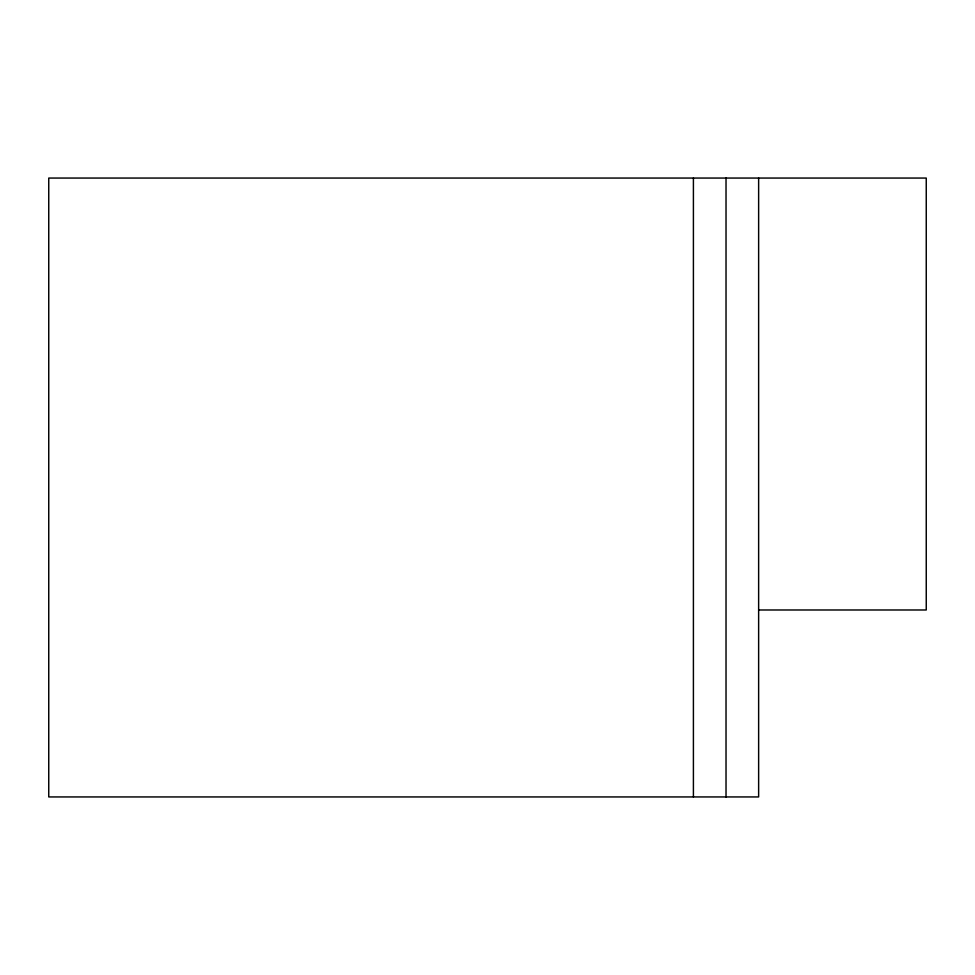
<?xml version="1.0" encoding="UTF-8"?>
<svg xmlns="http://www.w3.org/2000/svg" width="975" height="975" viewBox="0 0 975 975"><rect width="100%" height="100%" fill="white"/><g stroke="black" fill="none" stroke-linecap="round" stroke-linejoin="round"><path stroke-width="1.46" d="M758.635 609.984L926.25 609.984L926.25 178.059L48.75 178.059L48.75 796.941L758.635 796.941L758.635 178.059M726.022 178.059L726.022 796.941M693.408 178.059L693.408 796.941"/></g></svg>
